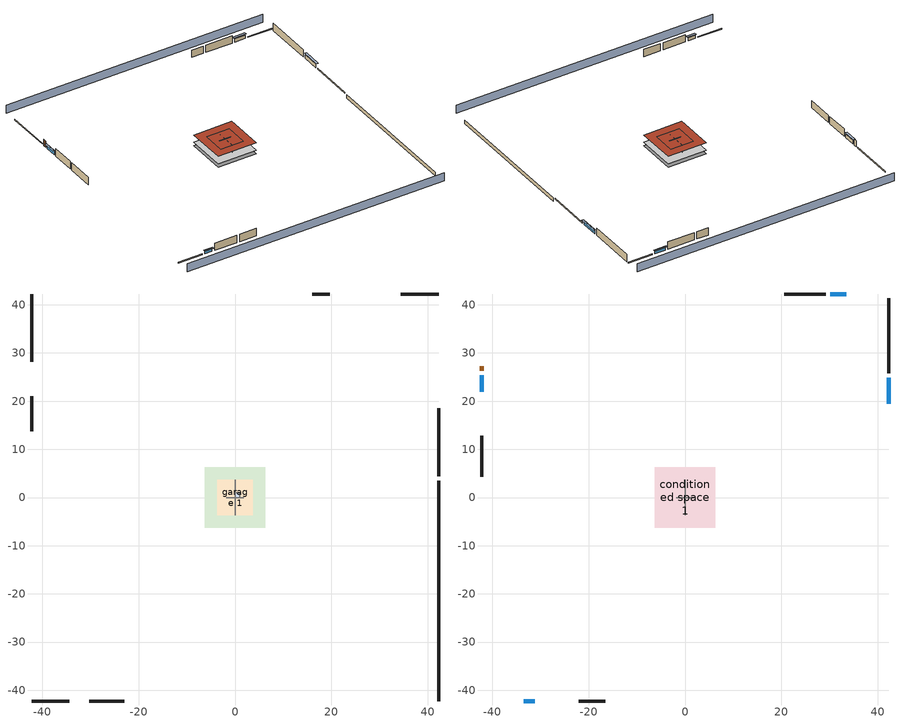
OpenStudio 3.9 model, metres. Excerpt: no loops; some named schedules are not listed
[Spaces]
garage 1
 floor foundation (Slab1 construction): -3.66,-3.66 -3.66,3.66 3.66,3.66 3.66,-3.66 z0
 wall outside (Wall1 construction): -30.27,-42.22 -22.96,-42.22 z0.3:2.74
 wall outside (Wall2 construction): -42.22,21.03 -42.22,13.71 z0.3:2.74
 wall outside (Wall9 construction): 19.65,42.22 15.99,42.22 z0.3:2.74
 wall to conditioned space 1 (Wall5 construction Reversed): 0,-3.66 0,3.66 z0.3:2.74
 wall to conditioned space 1 (Wall6 construction Reversed): 1.83,0 -1.83,0 z0.3:2.74
 roof outside (Roof1 construction): -3.66,3.66 -3.66,-3.66 3.66,-3.66 3.66,3.66 z2.74
crawlspace - vented 1
 floor foundation (Slab2 construction): -6.28,-6.28 -6.28,6.28 6.28,6.28 6.28,-6.28 z-0.91
 wall outside (RimJoist1 construction): 42.22,4.43 42.22,18.48 z0.3:0.61
 wall outside (RimJoist2 construction): -42.22,-42.22 -34.42,-42.22 z0.3:0.61
 wall outside (RimJoist3 construction): -42.22,42.22 -42.22,28.17 z0.3:0.61
 wall outside (RimJoist4 construction): 42.22,42.22 34.42,42.22 z0.3:0.61
 wall foundation (FoundationWall1 construction): 42.22,-42.22 42.22,3.5 z-0.91:0.3
furnace airloop ret air space
 floor adiabatic (AdiabaticConst): 0,0 0,1 1,1 1,0 z0
 wall adiabatic (AdiabaticConst): 0,1 0,0 1,0 1,1 0,1 z0:1
 ceiling adiabatic (AdiabaticConst): 1,0 1,1 0,1 0,0 z1
conditioned space 1
 floor to crawlspace - vented 1 (Floor1 construction): -6.28,-6.28 -6.28,6.28 6.28,6.28 6.28,-6.28 z0.3
 wall outside (Wall3 construction): 42.22,25.8 42.22,41.29 z0.3:2.74
 wall outside (Wall4 construction): -22.03,-42.22 -16.54,-42.22 z0.3:2.74
 wall outside (Wall7 construction): -42.22,12.78 -42.22,4.27 z0.3:2.74
 wall outside (Wall8 construction): 29.18,42.22 20.58,42.22 z0.3:2.74
 wall outside (AdiabaticWallConstruction): 42.22,19.41 42.22,24.87 z0.3:1.52; -33.49,-42.22 -31.2,-42.22 z0.3:1.34; -42.22,25.4 -42.22,21.96 z0.3:1.46; 33.49,42.22 30.11,42.22 z0.3:1.4
 wall outside (AdiabaticWallConstruction 1): -42.22,27.24 -42.22,26.33 z0.3:2.34
 window (WindowConstruction): 42.22,19.41 42.22,24.87 z0.3:1.52
 window (WindowConstruction 1): -33.49,-42.22 -31.2,-42.22 z0.3:1.34
 window (WindowConstruction 2): -42.22,25.4 -42.22,21.96 z0.3:1.46
 window (WindowConstruction 3): 33.49,42.22 30.11,42.22 z0.3:1.4
 door (Door): -42.22,27.24 -42.22,26.33 z0.3:2.34
 roof outside (Roof2 construction): -6.28,6.28 -6.28,-6.28 6.28,-6.28 6.28,6.28 z2.74
shading: 42.22,46.79 -42.22,46.79 / -42.22,-46.79 42.22,-46.79 z0:2.74; 42.22,25.18 42.22,19.1 42.83,19.1 42.83,25.18 z1.83; -30.9,-42.22 -33.79,-42.22 -33.79,-42.83 -30.9,-42.83 z1.65; -42.22,21.65 -42.22,25.7 -42.83,25.7 -42.83,21.65 z1.77; 29.81,42.22 33.79,42.22 33.79,42.83 29.81,42.83 z1.71
[Site]
Portland Intl Arpt_OR: Latitude {deg}=45.59; Longitude {deg}=-122.6; Time Zone {hr}=-8; Elevation {m}=33; Terrain=Suburbs; Keep Site Location Information=Yes
[Site:GroundTemperature:Shallow]
10.2558, 8.96328, 8.85977, 9.47314, 11.9355, 14.3863, 16.5111, 17.8571, 17.9714, 16.8767, 14.8061, 12.4304
[Site:WaterMainsTemperature]
Calculation Method=Schedule; Temperature Schedule=mains temperature schedule
[Building]
Building 1
[Material] Roughness=Rough
Name | Thickness {m} | Conductivity {W/m-K} | Density {kg/m3} | Specific Heat {J/kg-K} | Thermal Absorptance | Solar Absorptance | Visible Absorptance
asphalt or fiberglass shingles | 0.00635 | 0.162714 | 1121.4 | 1465.45 | 0.9 | 0.85 | 0.85
roof rigid ins | 0.00254769 | 0.029427 | 32.04 | 1214.23 | 0.9 | 0.7 | 0.7
osb sheathing 0.5 in. | 0.0127 | 0.115458 | 512.64 | 1214.23 | 0.9 | 0.6 | 0.6
roof rigid ins 1 | 0.103632 | 0.029427 | 32.04 | 1214.23 | 0.9 | 0.7 | 0.7
osb sheathing 0.75 in. | 0.01905 | 0.115458 | 512.64 | 1214.23 | 0.9 | 0.7 | 0.7
roof stud and cavity | 0.2032 | 0.161866 | 78.34581 | 1123.46 | 0.9 | 0.7 | 0.7
gypsum board | 0.0127 | 0.160291 | 801 | 837.4 | 0.9 | 0.6 | 0.6
wood siding | 0.0254 | 0.102417 | 544.68 | 1172.36 | 0.9 | 0.85 | 0.85
osb sheathing 0.5 in. 1 | 0.0127 | 0.115458 | 512.64 | 1214.23 | 0.9 | 0.7 | 0.7
wall stud and cavity | 0.1397 | 0.727959 | 139.0536 | 1170.24 | 0.9 | 0.6 | 0.6
wall stud and cavity 1 | 0.1397 | 0.550994 | 139.0536 | 1170.24 | 0.9 | 0.7 | 0.7
osb sheathing 0.5 in. 2; osb sheathing 0.5 in. 3 | 0.0127 | 0.115458 | 512.64 | 1214.23
wall stud and cavity 2 | 0.1397 | 0.335416 | 139.0536 | 1170.24 | 0.9 | 0.7 | 0.7
rim joist stud and cavity | 0.0508 | 0.178688 | 50.32683 | 1063.81 | 0.9 | 0.6 | 0.6
floor stud and cavity | 0.1397 | 0.923637 | 92.3553 | 1139.71 | 0.9 | 0.7 | 0.7
floor covering | 0.0127 | 0.0433444 | 54.468 | 1339.84 | 0.9 | 0.6 | 0.6
concrete 4.0 in. | 0.1016 | 1.803125 | 2242.8 | 837.4 | 0.9 | 0.7 | 0.7
concrete 8.0 in. | 0.2032 | 1.803125 | 2242.8 | 837.4 | 0.9 | 0.7 | 0.7
soil 0.5 in. | 0.0127 | 1.9041 | 1842.3 | 418.7 | 0.9 | 0.7 | 0.7
wood siding 1; wood siding 2 | 0.0254 | 0.102417 | 544.68 | 1172.36
wall rigid ins | 0.512978 | 0.029427 | 32.04 | 1214.23 | 0.9 | 0.7 | 0.7
wall stud and cavity 3 | 0.0889 | 0.380278 | 52.3479 | 1209.89 | 0.9 | 0.7 | 0.7
door material | 0.04445 | 0.0612267 | 512.64 | 1214.23 | 0.9 | 0.7 | 0.7
wall stud and cavity 4 | 0.0889 | 0.391764 | 83.0341 | 1211.67 | 0.9 | 0.7 | 0.7
furniture material conditioned space 1; furniture material garage 1 | 0.1524 | 0.115458 | 640.8 | 1214.23 | 0.9 | 0.6 | 0.6
[Construction]
Roof1 construction: asphalt or fiberglass shingles, roof rigid ins, osb sheathing 0.5 in.
Roof2 construction: asphalt or fiberglass shingles, roof rigid ins 1, osb sheathing 0.75 in., roof stud and cavity, gypsum board
Wall1 construction; Wall2 construction: wood siding, osb sheathing 0.5 in. 1, wall stud and cavity
Wall3 construction; Wall4 construction: wood siding, osb sheathing 0.5 in. 1, wall stud and cavity 1, gypsum board
Wall5 construction Reversed: gypsum board, wall stud and cavity 2, osb sheathing 0.5 in. 2
Wall6 construction Reversed: gypsum board, wall stud and cavity 2, osb sheathing 0.5 in. 3
Wall7 construction; Wall8 construction: wood siding, osb sheathing 0.5 in. 3, wall stud and cavity 1, gypsum board
Wall9 construction: wood siding, osb sheathing 0.5 in. 3, wall stud and cavity
RimJoist1 construction; RimJoist2 construction; RimJoist3 construction; RimJoist4 construction: wood siding, rim joist stud and cavity
Floor1 construction: floor stud and cavity, osb sheathing 0.75 in., floor covering
Slab1 construction: concrete 4.0 in.
FoundationWall1 construction: concrete 8.0 in.
Slab2 construction: soil 0.5 in.
WindowConstruction; WindowConstruction 1; WindowConstruction 2; WindowConstruction 3: WindowMaterial
AdiabaticWallConstruction: wood siding 1, wall rigid ins, wall stud and cavity 3, gypsum board
Door: door material
AdiabaticWallConstruction 1: wood siding 2, wall rigid ins, wall stud and cavity 3, gypsum board
PartitionWallConstruction: gypsum board, wall stud and cavity 4, gypsum board
furniture construction conditioned space 1: furniture material conditioned space 1
furniture construction garage 1: furniture material garage 1
AdiabaticConst: Adiabatic
[WindowMaterial:SimpleGlazingSystem]
WindowMaterial: U-Factor {W/m2-K}=4.76952; Solar Heat Gain Coefficient=0.63
[Material:NoMass]
Adiabatic: Roughness=Rough; Thermal Resistance {m2-K/W}=176.1
[ThermalZone] Multiplier=1; Use Ideal Air Loads=No
Name | Volume {m3} | Thermostat
conditioned space | 384.656 | conditioned space temperature setpoint
garage | 130.484
crawlspace - vented | 192.328
furnace airloop ret air zone | 1
[Sizing:Zone] Zone Cooling Design Supply Air Temperature Input Method=SupplyAirTemperature; Zone Cooling Design Supply Air Temperature {C}=14; Zone Cooling Design Supply Air Temperature Difference {deltaC}=11.11; Zone Heating Design Supply Air Temperature Input Method=SupplyAirTemperature; Zone Heating Design Supply Air Temperature {C}=40; Zone Heating Design Supply Air Temperature Difference {deltaC}=11.11; Zone Cooling Design Supply Air Humidity Ratio {kg-H2O/kg-air}=0.0085; Zone Heating Design Supply Air Humidity Ratio {kg-H2O/kg-air}=0.008; Cooling Design Air Flow Method=DesignDay; Heating Design Air Flow Method=DesignDay; Account for Dedicated Outdoor Air System=No; Dedicated Outdoor Air System Control Strategy=NeutralSupplyAir; Dedicated Outdoor Air Low Setpoint Temperature for Design {C}=autosize; Dedicated Outdoor Air High Setpoint Temperature for Design {C}=autosize; Zone Load Sizing Method=Sensible Load Only No Latent Load; Zone Latent Cooling Design Supply Air Humidity Ratio Input Method=HumidityRatioDifference; Zone Cooling Design Supply Air Humidity Ratio Difference {kgWater/kgDryAir}=0.005; Zone Latent Heating Design Supply Air Humidity Ratio Input Method=HumidityRatioDifference; Zone Humidification Design Supply Air Humidity Ratio Difference {kgWater/kgDryAir}=0.005; Sizing Option=Coincident
garage; crawlspace - vented; furnace airloop ret air zone
[Space]
Name | Thermal Zone | Volume {m3}
conditioned space 1 | conditioned space | 384.656
garage 1 | garage | 130.484
crawlspace - vented 1 | crawlspace - vented | 192.328
furnace airloop ret air space | furnace airloop ret air zone
[ThermostatSetpoint:DualSetpoint]
conditioned space temperature setpoint: Heating Setpoint Temperature Schedule=heating setpoint; Cooling Setpoint Temperature Schedule=cooling setpoint; Temperature Difference Between Cutout And Setpoint {deltaC}=0
[Foundation:Kiva] Wall Depth Below Slab {m}=0.2032
Name | Initial Indoor Air Temperature {C} | Wall Height Above Grade {m}
Foundation Kiva 1 | 13.4258 | 0.1016
Foundation Kiva 2 | 8.80547 | 0.3048
[Foundation:Kiva:Settings]
Soil Conductivity {W/m-K}=1.9041; Soil Density {kg/m3}=1842.3; Soil Specific Heat {J/kg-K}=418.7; Ground Solar Absorptivity=0.9; Ground Thermal Absorptivity=0.9; Ground Surface Roughness {m}=0.03; Far-Field Width {m}=40; Deep-Ground Boundary Condition=ZeroFlux; Deep-Ground Depth {m}=40; Minimum Cell Dimension {m}=0.2; Maximum Cell Growth Coefficient=3; Simulation Timestep=Timestep
[SurfaceProperty:ExposedFoundationPerimeter] Exposed Perimeter Calculation Method=TotalExposedPerimeter
Name | Total Exposed Perimeter {m}
Slab1 | 18.288
Slab2 | 45.72
[SurfaceProperty:IncidentSolarMultiplier] Incident Solar Multiplier=1; Incident Solar Multiplier Schedule=trans schedule winter=0.85 summer=0.7
Window1; Window2; Window3; Window4
[InternalMass:Definition] Design Level Calculation Method=SurfaceArea
Name | Construction | Surface Area {m2}
partition wall mass | PartitionWallConstruction | 157.749
furniture mass conditioned space 1 | furniture construction conditioned space 1 | 63.09974
furniture mass garage 1 | furniture construction garage 1 | 5.35122
[InternalMass] Multiplier=1
Name | Internal Mass Definition | Space or SpaceType
partition wall mass | partition wall mass | conditioned space 1
furniture mass conditioned space 1 | furniture mass conditioned space 1 | conditioned space 1
furniture mass garage 1 | furniture mass garage 1 | garage 1
[EnergyManagementSystem:Sensor]
Name | Output Variable or Output Meter Index Key | Output Variable or Output Meter
water_heater_amb_temp | garage | Zone Mean Air Temperature
water_heater_amb_rh | garage | Zone Air Relative Humidity
water_heater_T_set | water heater setpoint | Schedule Value
out_pb_s |  | Site Outdoor Air Barometric Pressure
out_wt_s |  | Site Outdoor Air Humidity Ratio
site_vw_s |  | Site Wind Speed
cool_season | cooling season schedule | Schedule Value
furnace_airloop_AH_MFR_s | Node 6 | System Node Mass Flow Rate
furnace_airloop_AH_VFR_s | Node 6 | System Node Current Density Volume Flow Rate
furnace_airloop_AH_Tout_s | Node 6 | System Node Temperature
furnace_airloop_AH_Wout_s | Node 6 | System Node Humidity Ratio
furnace_airloop_RA_T_s | Node 9 | System Node Temperature
furnace_airloop_Ra_W_s | Node 9 | System Node Humidity Ratio
furnace_airloop_0_DZ_T_s | crawlspace - vented | Zone Air Temperature
furnace_airloop_0_DZ_W_s | crawlspace - vented | Zone Mean Air Humidity Ratio
natural_vent_s | natural vent schedule | Schedule Value
htg_sp_s | heating setpoint | Schedule Value
clg_sp_s | cooling setpoint | Schedule Value
mech_vent_range_fan_0_sch_s | mech vent range fan 0 schedule | Schedule Value
mech_vent_bath_fan_0_sch_s | mech vent bath fan 0 schedule | Schedule Value
clothes_dryer_exhaust_0_sch_s | clothes_dryer | Schedule Value
htg_load_cond |  | Heating:EnergyTransfer:Zone:CONDITIONED SPACE
clg_load_cond |  | Cooling:EnergyTransfer:Zone:CONDITIONED SPACE
htg_load_duct |  | Heating:EnergyTransfer:Zone:FURNACE AIRLOOP RET AIR ZONE
clg_load_duct |  | Cooling:EnergyTransfer:Zone:FURNACE AIRLOOP RET AIR ZONE
s_conv | Floor1 | Surface Inside Face Convection Heat Gain Energy
s_ig | Floor1 | Surface Inside Face Internal Gains Radiation Heat Gain Energy
s_sol | Floor1 | Surface Inside Face Solar Radiation Heat Gain Energy
s_lgt | Floor1 | Surface Inside Face Lights Radiation Heat Gain Energy
s_surf | Floor1 | Surface Inside Face Net Surface Thermal Radiation Heat Gain Energy
s_conv_1 | Roof2 | Surface Inside Face Convection Heat Gain Energy
s_ig_1 | Roof2 | Surface Inside Face Internal Gains Radiation Heat Gain Energy
s_sol_1 | Roof2 | Surface Inside Face Solar Radiation Heat Gain Energy
s_lgt_1 | Roof2 | Surface Inside Face Lights Radiation Heat Gain Energy
s_surf_1 | Roof2 | Surface Inside Face Net Surface Thermal Radiation Heat Gain Energy
ss_sol | Door1 | Surface Inside Face Solar Radiation Heat Gain Energy
ss_lgt | Door1 | Surface Inside Face Lights Radiation Heat Gain Energy
ss_conv | Door1 | Surface Inside Face Convection Heat Gain Energy
ss_ig | Door1 | Surface Inside Face Internal Gains Radiation Heat Gain Energy
ss_surf | Door1 | Surface Inside Face Net Surface Thermal Radiation Heat Gain Energy
ss_conv_1 | Window1 | Surface Inside Face Convection Heat Gain Energy
ss_ig_1 | Window1 | Surface Inside Face Internal Gains Radiation Heat Gain Energy
ss_surf_1 | Window1 | Surface Inside Face Net Surface Thermal Radiation Heat Gain Energy
ss_trans_in | Window1 | Surface Window Transmitted Solar Radiation Rate
ss_back_out | Window1 | Surface Window Shortwave from Zone Back Out Window Heat Transfer Rate
ss_trans_out | Window1 | Surface Inside Face Initial Transmitted Diffuse Transmitted Out Window Solar Radiation Rate
ss_conv_2 | Window2 | Surface Inside Face Convection Heat Gain Energy
ss_ig_2 | Window2 | Surface Inside Face Internal Gains Radiation Heat Gain Energy
ss_surf_2 | Window2 | Surface Inside Face Net Surface Thermal Radiation Heat Gain Energy
ss_trans_in_1 | Window2 | Surface Window Transmitted Solar Radiation Rate
ss_back_out_1 | Window2 | Surface Window Shortwave from Zone Back Out Window Heat Transfer Rate
ss_trans_out_1 | Window2 | Surface Inside Face Initial Transmitted Diffuse Transmitted Out Window Solar Radiation Rate
ss_conv_3 | Window3 | Surface Inside Face Convection Heat Gain Energy
ss_ig_3 | Window3 | Surface Inside Face Internal Gains Radiation Heat Gain Energy
ss_surf_3 | Window3 | Surface Inside Face Net Surface Thermal Radiation Heat Gain Energy
ss_trans_in_2 | Window3 | Surface Window Transmitted Solar Radiation Rate
ss_back_out_2 | Window3 | Surface Window Shortwave from Zone Back Out Window Heat Transfer Rate
ss_trans_out_2 | Window3 | Surface Inside Face Initial Transmitted Diffuse Transmitted Out Window Solar Radiation Rate
ss_conv_4 | Window4 | Surface Inside Face Convection Heat Gain Energy
ss_ig_4 | Window4 | Surface Inside Face Internal Gains Radiation Heat Gain Energy
ss_surf_4 | Window4 | Surface Inside Face Net Surface Thermal Radiation Heat Gain Energy
ss_trans_in_3 | Window4 | Surface Window Transmitted Solar Radiation Rate
ss_back_out_3 | Window4 | Surface Window Shortwave from Zone Back Out Window Heat Transfer Rate
ss_trans_out_3 | Window4 | Surface Inside Face Initial Transmitted Diffuse Transmitted Out Window Solar Radiation Rate
s_conv_2 | Wall3 | Surface Inside Face Convection Heat Gain Energy
s_ig_2 | Wall3 | Surface Inside Face Internal Gains Radiation Heat Gain Energy
s_sol_2 | Wall3 | Surface Inside Face Solar Radiation Heat Gain Energy
s_lgt_2 | Wall3 | Surface Inside Face Lights Radiation Heat Gain Energy
s_surf_2 | Wall3 | Surface Inside Face Net Surface Thermal Radiation Heat Gain Energy
s_conv_3 | Wall4 | Surface Inside Face Convection Heat Gain Energy
s_ig_3 | Wall4 | Surface Inside Face Internal Gains Radiation Heat Gain Energy
s_sol_3 | Wall4 | Surface Inside Face Solar Radiation Heat Gain Energy
s_lgt_3 | Wall4 | Surface Inside Face Lights Radiation Heat Gain Energy
s_surf_3 | Wall4 | Surface Inside Face Net Surface Thermal Radiation Heat Gain Energy
s_conv_4 | Wall5 | Surface Inside Face Convection Heat Gain Energy
s_ig_4 | Wall5 | Surface Inside Face Internal Gains Radiation Heat Gain Energy
s_sol_4 | Wall5 | Surface Inside Face Solar Radiation Heat Gain Energy
s_lgt_4 | Wall5 | Surface Inside Face Lights Radiation Heat Gain Energy
s_surf_4 | Wall5 | Surface Inside Face Net Surface Thermal Radiation Heat Gain Energy
s_conv_5 | Wall6 | Surface Inside Face Convection Heat Gain Energy
s_ig_5 | Wall6 | Surface Inside Face Internal Gains Radiation Heat Gain Energy
s_sol_5 | Wall6 | Surface Inside Face Solar Radiation Heat Gain Energy
s_lgt_5 | Wall6 | Surface Inside Face Lights Radiation Heat Gain Energy
s_surf_5 | Wall6 | Surface Inside Face Net Surface Thermal Radiation Heat Gain Energy
s_conv_6 | Wall7 | Surface Inside Face Convection Heat Gain Energy
s_ig_6 | Wall7 | Surface Inside Face Internal Gains Radiation Heat Gain Energy
s_sol_6 | Wall7 | Surface Inside Face Solar Radiation Heat Gain Energy
s_lgt_6 | Wall7 | Surface Inside Face Lights Radiation Heat Gain Energy
s_surf_6 | Wall7 | Surface Inside Face Net Surface Thermal Radiation Heat Gain Energy
s_conv_7 | Wall8 | Surface Inside Face Convection Heat Gain Energy
s_ig_7 | Wall8 | Surface Inside Face Internal Gains Radiation Heat Gain Energy
s_sol_7 | Wall8 | Surface Inside Face Solar Radiation Heat Gain Energy
s_lgt_7 | Wall8 | Surface Inside Face Lights Radiation Heat Gain Energy
s_surf_7 | Wall8 | Surface Inside Face Net Surface Thermal Radiation Heat Gain Energy
im_conv | furniture mass conditioned space 1 | Surface Inside Face Convection Heat Gain Energy
im_ig | furniture mass conditioned space 1 | Surface Inside Face Internal Gains Radiation Heat Gain Energy
im_sol | furniture mass conditioned space 1 | Surface Inside Face Solar Radiation Heat Gain Energy
im_lgt | furniture mass conditioned space 1 | Surface Inside Face Lights Radiation Heat Gain Energy
im_surf | furniture mass conditioned space 1 | Surface Inside Face Net Surface Thermal Radiation Heat Gain Energy
[ElectricEquipment:Definition] Design Level Calculation Method=EquipmentLevel
Name | Design Level {W} | Fraction Latent | Fraction Radiant | Fraction Lost
ceiling fan | 17.2313 | 0 | 0.558 | 0
clothes washer | 340.573 | 0.03 | 0.162 | 0.7
clothes dryer | 582.997 | 0.015 | 0.081 | 0.85
fridge | 45.9075 | 0 | 0.6 | 0
cooking range | 112.094 | 0.16 | 0.384 | 0.2
misc tv | 823.77 | 0 | 0.6 | 0
misc plug loads | 647.45 | 0.021 | 0.558 | 0.049
whole house fan; mech vent house fan | 0 | 0 | 0 | 1
mech vent house fan cfis | 0 | 0 | 0 | 0
mech vent range fan 0 | 30 | 0 | 0 | 1
mech vent bath fan 0 | 15 | 0 | 0 | 1
[ElectricEquipment] Space or SpaceType=conditioned space 1
Name | Electric Equipment Definition | Schedule
ceiling fan | ceiling fan | ceiling_fan
clothes washer | clothes washer | clothes_washer
clothes dryer | clothes dryer | clothes_dryer
fridge | fridge | fridge schedule
cooking range | cooking range | cooking_range
misc tv | misc tv | plug_loads_tv
misc plug loads | misc plug loads | plug_loads_other
whole house fan | whole house fan | Always On Discrete
mech vent house fan | mech vent house fan | mech vent house fan schedule
mech vent house fan cfis | mech vent house fan cfis | mech vent house fan cfis schedule
mech vent range fan 0 | mech vent range fan 0 | mech vent range fan 0 schedule
mech vent bath fan 0 | mech vent bath fan 0 | mech vent bath fan 0 schedule
[OtherEquipment:Definition] Design Level Calculation Method=EquipmentLevel
Name | Design Level {W} | Fraction Latent | Fraction Radiant | Fraction Lost
water heater sens; furnace airloop_0 SupSensLkToCond; furnace airloop_0 SupCondToLv; furnace airloop_0 RetCondToRP; furnace airloop_0 RetSensLkToRP; furnace airloop_0 SupCondToDZ; furnace airloop_0 RetCondToDZ; furnace airloop_0 SupSensLkToDZ; mech vent house fan sensible load | 0 | 0 | 0 | 0
water heater lat; furnace airloop_0 SupLatLkToCond; furnace airloop_0 RetLatLkToRP; furnace airloop_0 SupLatLkToDZ; mech vent house fan latent load | 0 | 1 | 0 | 0
water heater energy adjustment1 | 0.01 | 0 | 0 | 1
clothes dryer 2 | 7745.21 | 0.015 | 0.081 | 0.85
cooking range 2 | 3285.14 | 0.16 | 0.384 | 0.2
general water use sensible | -43.4886 | 0 | 0.6 | 0
general water use latent | 44.1266 | 1 | 0 | 0
[OtherEquipment]
Name | Other Equipment Definition | Space or SpaceType | Schedule | Fuel Type
water heater sens | water heater sens | garage 1 | Always On Discrete
water heater lat | water heater lat | garage 1 | Always On Discrete
water heater energy adjustment1 | water heater energy adjustment1 | garage 1 | Always On Discrete | Electricity
clothes dryer 1 | clothes dryer 2 | conditioned space 1 | clothes_dryer | NaturalGas
cooking range 1 | cooking range 2 | conditioned space 1 | cooking_range | NaturalGas
general water use sensible | general water use sensible | conditioned space 1 | general water use schedule
general water use latent | general water use latent | conditioned space 1 | general water use schedule
furnace airloop_0 SupSensLkToCond | furnace airloop_0 SupSensLkToCond | conditioned space 1 | Always On Discrete
furnace airloop_0 SupLatLkToCond | furnace airloop_0 SupLatLkToCond | conditioned space 1 | Always On Discrete
furnace airloop_0 SupCondToLv | furnace airloop_0 SupCondToLv | conditioned space 1 | Always On Discrete
furnace airloop_0 RetCondToRP | furnace airloop_0 RetCondToRP | furnace airloop ret air space | Always On Discrete
furnace airloop_0 RetSensLkToRP | furnace airloop_0 RetSensLkToRP | furnace airloop ret air space | Always On Discrete
furnace airloop_0 RetLatLkToRP | furnace airloop_0 RetLatLkToRP | furnace airloop ret air space | Always On Discrete
furnace airloop_0 SupCondToDZ | furnace airloop_0 SupCondToDZ | crawlspace - vented 1 | Always On Discrete
furnace airloop_0 RetCondToDZ | furnace airloop_0 RetCondToDZ | crawlspace - vented 1 | Always On Discrete
furnace airloop_0 SupSensLkToDZ | furnace airloop_0 SupSensLkToDZ | crawlspace - vented 1 | Always On Discrete
furnace airloop_0 SupLatLkToDZ | furnace airloop_0 SupLatLkToDZ | crawlspace - vented 1 | Always On Discrete
mech vent house fan sensible load | mech vent house fan sensible load | conditioned space 1 | Always On Discrete
mech vent house fan latent load | mech vent house fan latent load | conditioned space 1 | Always On Discrete
[WaterUse:Equipment:Definition]
clothes washer: Peak Flow Rate {m3/s}=1.54629e-05
[Lights:Definition] Design Level Calculation Method=LightingLevel; Fraction Radiant=0.6; Fraction Visible=0.2; Return Air Fraction=0
Name | Lighting Level {W}
interior lighting | 1057.78
garage lighting | 54.3644
[Lights] Fraction Replaceable=1
Name | Lights Definition | Space or SpaceType | Schedule
interior lighting | interior lighting | conditioned space 1 | lighting_interior
garage lighting | garage lighting | garage 1 | lighting_garage
[Exterior:Lights:Definition]
exterior lighting: Design Level {W}=42.5523
[Exterior:Lights]
exterior lighting: Exterior Lights Definition=exterior lighting; Schedule=exterior lighting schedule
[People:Definition]
occupants: Number of People Calculation Method=People; Number of People {people}=2; Fraction Radiant=0.314171; Sensible Heat Fraction=0.56303; Carbon Dioxide Generation Rate {m3/s-W}=0; Enable ASHRAE 55 Comfort Warnings=No; Mean Radiant Temperature Calculation Type=EnclosureAveraged
[People]
occupants: People Definition=occupants; Space or SpaceType=conditioned space 1; Number of People Schedule=occupants; Activity Level Schedule=occupants activity schedule; Multiplier=1
[ZoneMixing] Schedule=Always On Continuous; Design Flow Rate Calculation Method=Flow/Zone; Design Flow Rate {m3/s}=0
Name | Zone or Space | Source Zone or Space
furnace airloop_0 ZoneMixDZToCond mix | conditioned space | crawlspace - vented
furnace airloop_0 ZoneMixCondToDZ mix | crawlspace - vented | conditioned space
[SpaceInfiltration:DesignFlowRate] Schedule=Always On Discrete
Name | Space or SpaceType | Design Flow Rate Calculation Method | Design Flow Rate {m3/s} | Air Changes per Hour {1/hr} | Constant Term Coefficient | Temperature Term Coefficient | Velocity Term Coefficient | Velocity Squared Term Coefficient
natural vent flow; whole house fan flow; infil flow | conditioned space 1 | Flow/Space | 0
infil crawlspace - vented 1 | crawlspace - vented 1 | AirChanges/Hour |  | 2.6013 | 1 | 0 | 0 | 0
crawlspace_vented 1 duct leakage imbalance infil flow | crawlspace - vented 1 | Flow/Space | 0
[SpaceInfiltration:EffectiveLeakageArea]
infil garage 1: Space or SpaceType=garage 1; Schedule=Always On Discrete; Effective Air Leakage Area {cm2}=407.755; Stack Coefficient=0.000129147; Wind Coefficient=4.64657e-05
